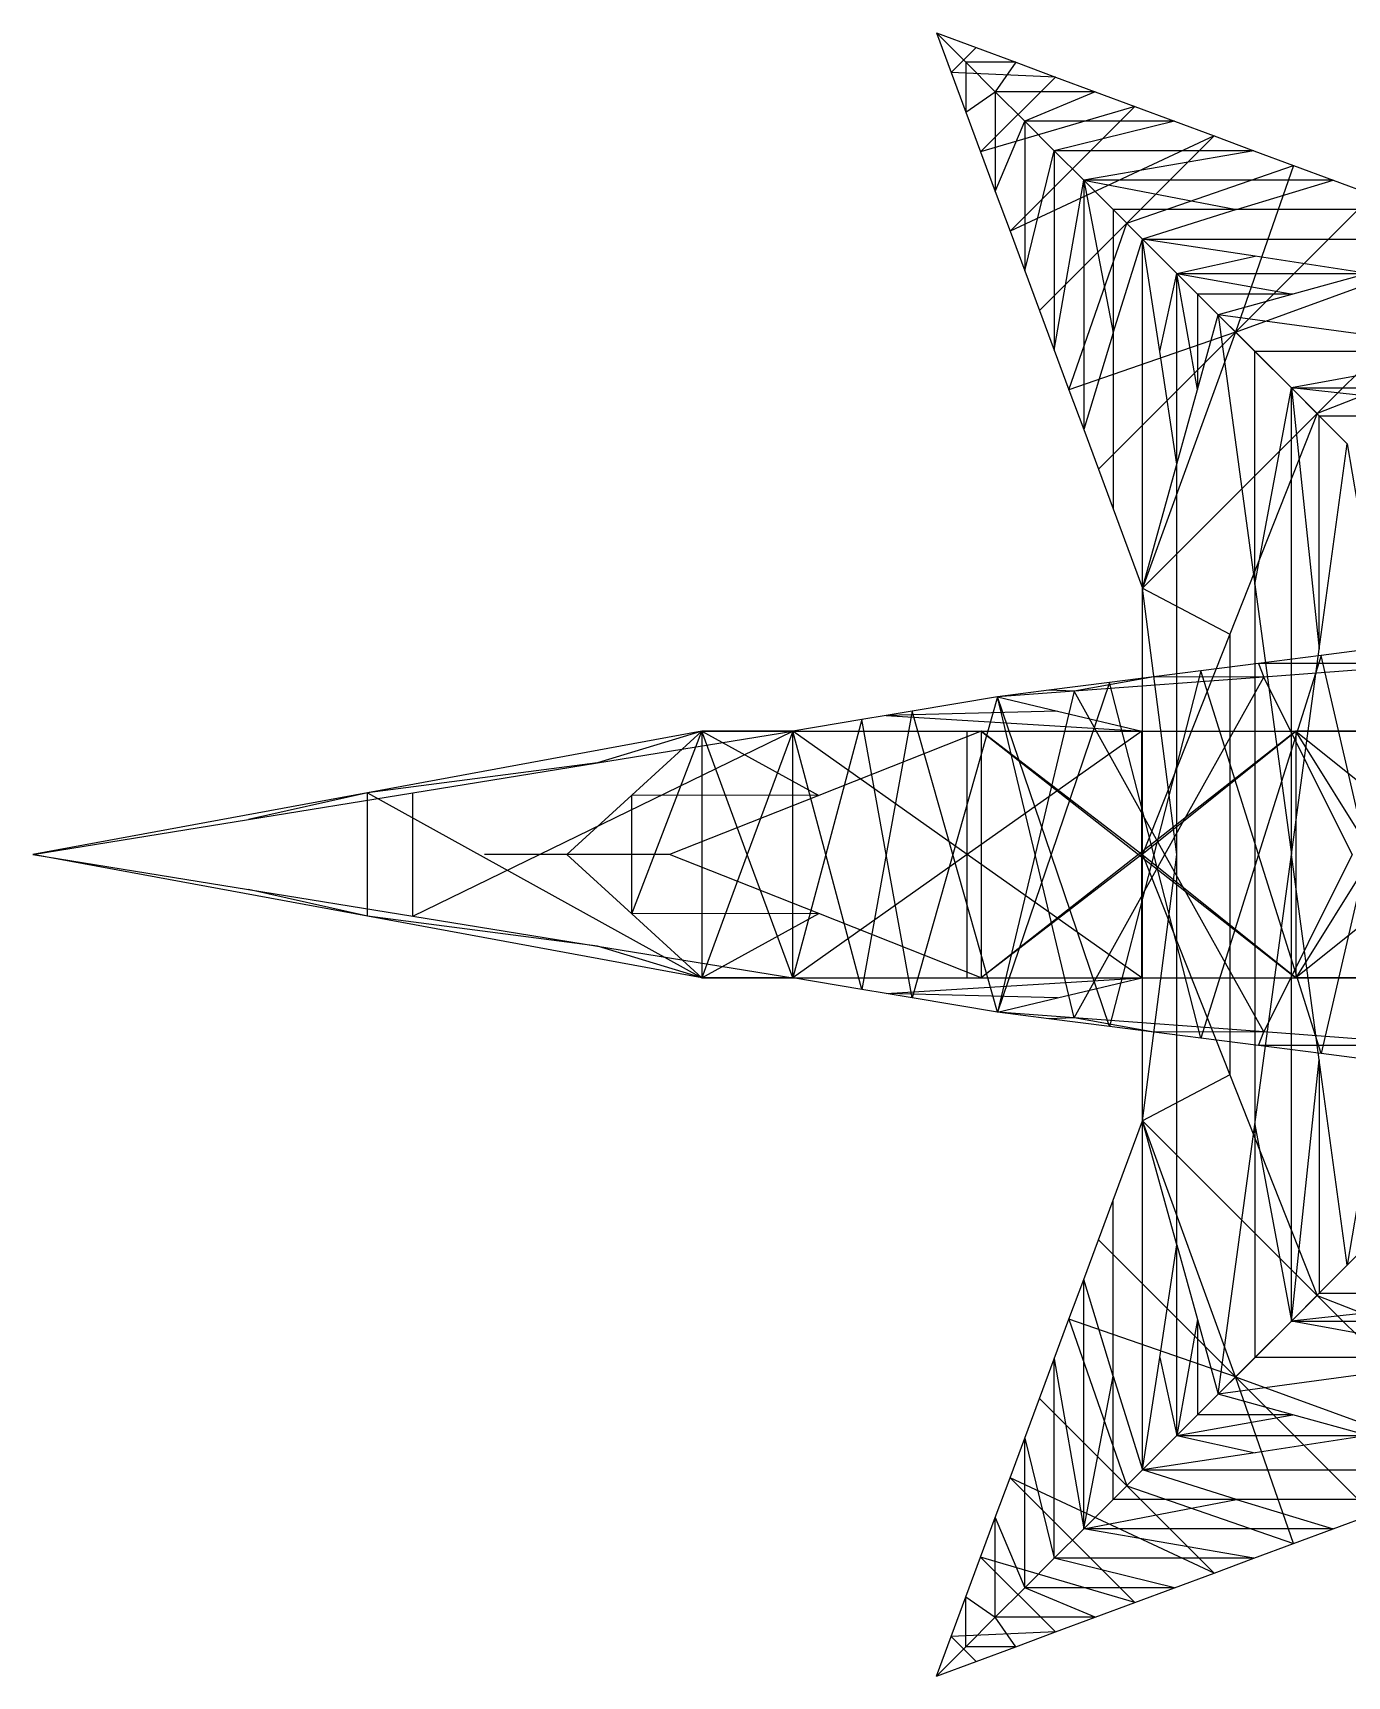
# Model space of a CAD drawing. Header units: millimetres. Extents: x -4.4 to 12.4, y 0 to 8.
# Drawn here: x -4.4 to 2, y 0 to 8 of the extents above; entities that cross this region are included whole.
import ezdxf

# ---------------------------------------------------------------- set-up
doc = ezdxf.new("R2010")
doc.units = ezdxf.units.MM
for name, color, linetype in [('Braço - Diagonais Horizontais', 103, 'Continuous'), ('Braço - Diagonais Verticais', 135, 'Continuous'), ('Braço - Montantes', 121, 'Continuous'), ('Cabeça - Diagonais Horizontais', 12, 'Continuous'), ('Cabeça - Diagonais Verticais', 10, 'Continuous'), ('Cabeça - Montantes', 11, 'Continuous'), ('Extensão - Diagonais Horizontais', 42, 'Continuous'), ('Extensão - Diagonais Verticais', 30, 'Continuous'), ('Extensão - Montantes', 41, 'Continuous'), ('Para Raios - Diagonais verticais', 62, 'Continuous'), ('Para Raios - Montantes', 61, 'Continuous'), ('Pés - Diagonais Verticais', 94, 'Continuous'), ('Pés - Montantes', 110, 'Continuous')]:
    doc.layers.add(name, color=color, linetype=linetype)

msp = doc.modelspace()

# ---------------------------------------------------------------- linework, layer by layer
at = {"layer": 'Braço - Diagonais Horizontais'}
for p, q in [((-2.55, 3.7, 36), (-0.7, 4.6, 36)), ((-2.7709, 3.7, 36.7429), (-2.7709, 4.3, 36.7429)), ((-2.7709, 4.3, 36.7429), (-1.1417, 3.4, 37.4857)), ((-2.55, 3.7, 36), (-2.55, 4.3, 36))]:
    msp.add_line(p, q, dxfattribs=at)
at = {"layer": 'Braço - Diagonais Verticais'}
for p, q in [((-1.1417, 4.6, 37.4857), (-1.65, 4.4459, 36)), ((-1.65, 4.4459, 36), (-2.7709, 4.3, 36.7429)), ((-2.7709, 4.3, 36.7429), (-3.35, 4.1703, 36)), ((-2.7709, 3.7, 36.7429), (-3.35, 3.8297, 36)), ((-1.65, 3.5541, 36), (-2.7709, 3.7, 36.7429)), ((-1.1417, 3.4, 37.4857), (-1.65, 3.5541, 36))]:
    msp.add_line(p, q, dxfattribs=at)
at = {"layer": 'Braço - Montantes'}
for p, q in [((-1.1417, 4.6, 37.4857), (-2.7709, 4.3, 36.7429)), ((-1.65, 4.4459, 36), (-0.7, 4.6, 36)), ((-2.55, 4.3, 36), (-1.65, 4.4459, 36)), ((-2.7709, 4.3, 36.7429), (-4.4, 4, 36)), ((-3.35, 4.1703, 36), (-2.55, 4.3, 36)), ((-4.4, 4, 36), (-3.35, 4.1703, 36)), ((-4.4, 4, 36), (-3.35, 3.8297, 36)), ((-2.7709, 3.7, 36.7429), (-4.4, 4, 36)), ((-3.35, 3.8297, 36), (-2.55, 3.7, 36)), ((-1.1417, 3.4, 37.4857), (-2.7709, 3.7, 36.7429)), ((-2.55, 3.7, 36), (-1.65, 3.5541, 36)), ((-1.65, 3.5541, 36), (-0.7, 3.4, 36))]:
    msp.add_line(p, q, dxfattribs=at)
at = {"layer": 'Cabeça - Diagonais Horizontais'}
for p, q in [((-1.1417, 4.6, 37.4857), (-1.1417, 3.4, 37.4857)), ((0.15, 4, 36), (-0.7, 4.6, 36)), ((1, 4.6, 36), (0.15, 4, 36)), ((0.15, 4, 36), (0.15, 4.6, 36)), ((0.2185, 4.6, 37.2573), (0.2185, 3.4, 37.2573)), ((0.2185, 4.6, 37.2573), (0.9842, 4, 37.1286)), ((1.75, 4.6, 37), (0.9842, 4, 37.1286)), ((1, 4, 36), (1.75, 4.6, 36)), ((1.75, 4.6, 36), (1.75, 3.4, 36)), ((1.75, 4.6, 36), (2.5, 4, 36)), ((2.125, 4, 37), (1.75, 4.6, 37)), ((0.15, 4, 36), (-0.7, 3.4, 36)), ((1, 3.4, 36), (0.15, 4, 36)), ((0.15, 3.4, 36), (0.15, 4, 36)), ((0.9842, 4, 37.1286), (0.2185, 3.4, 37.2573)), ((0.9842, 4, 37.1286), (1.75, 3.4, 37)), ((1.75, 3.4, 36), (1, 4, 36)), ((2.5, 4, 36), (1.75, 3.4, 36)), ((2.125, 4, 37), (1.75, 3.4, 37))]:
    msp.add_line(p, q, dxfattribs=at)
at = {"layer": 'Cabeça - Diagonais Horizontais', "extrusion": (1, 7.68616e-16, -7.58979e-16)}
for p, q in [((-0.7, 3.4, 36), (-0.7, 4.6, 36)), ((1, 4, 36), (1, 4.6, 36)), ((1, 3.4, 36), (1, 4, 36))]:
    msp.add_line(p, q, dxfattribs=at)
at = {"layer": 'Cabeça - Diagonais Verticais'}
for p, q in [((1.8734, 4.9689, 28.6211), (1.5689, 4, 29.3986)), ((2.0977, 4, 28.0485), (1.8734, 4.9689, 28.6211)), ((1.2879, 4.8942, 30.1162), (1.0583, 4, 30.7022)), ((1.5689, 4, 29.3986), (1.2879, 4.8942, 30.1162)), ((2.489, 4.93, 29.3995), (1.5689, 4.9301, 29.3986)), ((1.5689, 4.9301, 29.3986), (1.5936, 4.8637, 30.7255)), ((0.8434, 4.8374, 31.2511), (0.5585, 4, 31.9784)), ((1.0583, 4.8649, 30.7022), (0.6703, 4.7954, 32.093)), ((1.0583, 4, 30.7022), (0.8434, 4.8374, 31.2511)), ((1.5936, 4.8637, 30.7255), (1.0583, 4.8649, 30.7022)), ((1.1129, 4, 31.4374), (1.5936, 4.8637, 30.7255)), ((2.0248, 4, 30.087), (1.5936, 4.8637, 30.7255)), ((0.2974, 4.7677, 32.6451), (0.0798, 4, 33.3771)), ((0.5585, 4, 31.9784), (0.2974, 4.7677, 32.6451)), ((0.4805, 4, 32.3739), (0.2974, 4.7677, 32.6451)), ((0.6703, 4.7954, 32.093), (0.4805, 4, 32.3739)), ((0.6703, 4.7954, 32.093), (0.5478, 4.7997, 32.0058)), ((1.1129, 4, 31.4374), (0.6703, 4.7954, 32.093)), ((-0.3626, 4.6567, 34.8652), (-0.5389, 4, 35.4582)), ((-0.244, 4, 34.4663), (-0.3626, 4.6567, 34.8652)), ((0.59, 4.6979, 34.0425), (-0.244, 4.6767, 34.4663)), ((-0.118, 4.6979, 34.0425), (-0.244, 4, 34.4663)), ((-0.244, 4.6767, 34.4663), (1, 4.6, 36)), ((0.0798, 4, 33.3771), (-0.118, 4.6979, 34.0425)), ((-0.9209, 4, 36.7429), (-1.1417, 4.6, 37.4857)), ((-0.7, 4.6, 36), (-1.1417, 4.6, 37.4857)), ((-0.7, 4.6, 36), (-0.9209, 4, 36.7429)), ((-0.5389, 4, 35.4582), (-0.7, 4.6, 36)), ((1, 4, 36), (0.2185, 4.6, 37.2573)), ((0.4805, 4, 32.3739), (0.2974, 3.2323, 32.6451)), ((0.6703, 3.2046, 32.093), (0.4805, 4, 32.3739)), ((-0.9209, 4, 36.7429), (-1.1417, 3.4, 37.4857)), ((-0.7, 3.4, 36), (-0.9209, 4, 36.7429)), ((-0.5389, 4, 35.4582), (-0.7, 3.4, 36)), ((-0.3626, 3.3433, 34.8652), (-0.5389, 4, 35.4582)), ((-0.244, 4, 34.4663), (-0.3626, 3.3433, 34.8652)), ((-0.118, 3.3021, 34.0425), (-0.244, 4, 34.4663)), ((0.0798, 4, 33.3771), (-0.118, 3.3021, 34.0425)), ((0.2974, 3.2323, 32.6451), (0.0798, 4, 33.3771)), ((1, 4, 36), (0.2185, 3.4, 37.2573)), ((0.5585, 4, 31.9784), (0.2974, 3.2323, 32.6451)), ((0.8434, 3.1626, 31.2511), (0.5585, 4, 31.9784)), ((0.6703, 3.2046, 32.093), (1.1129, 4, 31.4374)), ((1.0583, 4, 30.7022), (0.8434, 3.1626, 31.2511)), ((1.2879, 3.1058, 30.1162), (1.0583, 4, 30.7022)), ((1.5936, 3.1363, 30.7255), (1.1129, 4, 31.4374)), ((1.5689, 4, 29.3986), (1.2879, 3.1058, 30.1162)), ((1.8734, 3.0311, 28.6211), (1.5689, 4, 29.3986)), ((2.0248, 4, 30.087), (1.5936, 3.1363, 30.7255)), ((2.0977, 4, 28.0485), (1.8734, 3.0311, 28.6211)), ((-0.7, 3.4, 36), (-1.1417, 3.4, 37.4857)), ((-0.244, 3.3233, 34.4663), (1, 3.4, 36)), ((0.59, 3.3021, 34.0425), (-0.244, 3.3233, 34.4663)), ((0.6703, 3.2046, 32.093), (0.5478, 3.2003, 32.0058)), ((1.0583, 3.1351, 30.7022), (0.6703, 3.2046, 32.093)), ((1.5936, 3.1363, 30.7255), (1.0583, 3.1351, 30.7022)), ((1.5689, 3.0699, 29.3986), (1.5936, 3.1363, 30.7255)), ((2.489, 3.07, 29.3995), (1.5689, 3.0699, 29.3986))]:
    msp.add_line(p, q, dxfattribs=at)
at = {"layer": 'Cabeça - Diagonais Verticais', "extrusion": (5.46571e-16, 1, -2.22045e-16)}
for p, q in [((-1.1417, 4.6, 37.4857), (0.2185, 4.6, 37.2573)), ((-0.7, 4.6, 36), (0.2185, 4.6, 37.2573)), ((0.2185, 4.6, 37.2573), (1, 4.6, 36)), ((1, 4.6, 36), (1.75, 4.6, 37)), ((2.5, 4.6, 36), (1.75, 4.6, 37))]:
    msp.add_line(p, q, dxfattribs=at)
at = {"layer": 'Cabeça - Diagonais Verticais', "extrusion": (5.46571e-16, -1, -2.22045e-16)}
for p, q in [((-1.1417, 3.4, 37.4857), (0.2185, 3.4, 37.2573)), ((-0.7, 3.4, 36), (0.2185, 3.4, 37.2573)), ((0.2185, 3.4, 37.2573), (1, 3.4, 36)), ((1, 3.4, 36), (1.75, 3.4, 37)), ((2.5, 3.4, 36), (1.75, 3.4, 37))]:
    msp.add_line(p, q, dxfattribs=at)
at = {"layer": 'Cabeça - Montantes'}
for p, q in [((1.8734, 4.9689, 28.6211), (1.5689, 4.9301, 29.3986)), ((2.0977, 4.9976, 28.0485), (1.8734, 4.9689, 28.6211)), ((1.2879, 4.8942, 30.1162), (1.0583, 4.8649, 30.7022)), ((1.5689, 4.9301, 29.3986), (1.2879, 4.8942, 30.1162)), ((2.489, 4.93, 29.3995), (1.5936, 4.8637, 30.7255)), ((0.8434, 4.8374, 31.2511), (0.5478, 4.7997, 32.0058)), ((1.5936, 4.8637, 30.7255), (0.6703, 4.7954, 32.093)), ((1.0583, 4.8649, 30.7022), (0.8434, 4.8374, 31.2511)), ((0.2974, 4.7677, 32.6451), (-0.118, 4.6979, 34.0425)), ((0.5478, 4.7997, 32.0058), (0.2974, 4.7677, 32.6451)), ((0.6703, 4.7954, 32.093), (0.2974, 4.7677, 32.6451)), ((0.2974, 4.7677, 32.6451), (0.59, 4.6979, 34.0425)), ((-0.3626, 4.6567, 34.8652), (-0.7, 4.6, 36)), ((-0.244, 4.6767, 34.4663), (-0.3626, 4.6567, 34.8652)), ((-0.118, 4.6979, 34.0425), (-0.244, 4.6767, 34.4663)), ((0.59, 4.6979, 34.0425), (1, 4.6, 36)), ((-0.7, 4.6, 36), (0.15, 4.6, 36)), ((0.15, 4.6, 36), (1, 4.6, 36)), ((1, 4.6, 36), (1.75, 4.6, 36)), ((1.75, 4.6, 36), (2.5, 4.6, 36)), ((-0.3626, 3.3433, 34.8652), (-0.7, 3.4, 36)), ((-0.7, 3.4, 36), (0.15, 3.4, 36)), ((0.15, 3.4, 36), (1, 3.4, 36)), ((0.59, 3.3021, 34.0425), (1, 3.4, 36)), ((1, 3.4, 36), (1.75, 3.4, 36)), ((1.75, 3.4, 36), (2.5, 3.4, 36)), ((-0.244, 3.3233, 34.4663), (-0.3626, 3.3433, 34.8652)), ((-0.118, 3.3021, 34.0425), (-0.244, 3.3233, 34.4663)), ((0.2974, 3.2323, 32.6451), (-0.118, 3.3021, 34.0425)), ((0.2974, 3.2323, 32.6451), (0.59, 3.3021, 34.0425)), ((0.6703, 3.2046, 32.093), (0.2974, 3.2323, 32.6451)), ((0.5478, 3.2003, 32.0058), (0.2974, 3.2323, 32.6451)), ((0.8434, 3.1626, 31.2511), (0.5478, 3.2003, 32.0058)), ((1.5936, 3.1363, 30.7255), (0.6703, 3.2046, 32.093)), ((1.0583, 3.1351, 30.7022), (0.8434, 3.1626, 31.2511)), ((1.2879, 3.1058, 30.1162), (1.0583, 3.1351, 30.7022)), ((2.489, 3.07, 29.3995), (1.5936, 3.1363, 30.7255)), ((1.5689, 3.0699, 29.3986), (1.2879, 3.1058, 30.1162)), ((1.8734, 3.0311, 28.6211), (1.5689, 3.0699, 29.3986)), ((2.0977, 3.0024, 28.0485), (1.8734, 3.0311, 28.6211))]:
    msp.add_line(p, q, dxfattribs=at)
at = {"layer": 'Cabeça - Montantes', "extrusion": (5.46571e-16, 1, -2.22045e-16)}
for p, q in [((0.2185, 4.6, 37.2573), (1.75, 4.6, 37)), ((1.75, 4.6, 37), (2.5, 4.6, 37))]:
    msp.add_line(p, q, dxfattribs=at)
at = {"layer": 'Cabeça - Montantes', "extrusion": (5.46571e-16, -1, -2.22045e-16)}
msp.add_line((0.2185, 3.4, 37.2573), (1.75, 3.4, 37), dxfattribs=at)
at = {"layer": 'Cabeça - Montantes', "extrusion": (-1.50568e-13, -1, -2.22045e-16)}
msp.add_line((2.5, 3.4, 37), (1.75, 3.4, 37), dxfattribs=at)
at = {"layer": 'Extensão - Diagonais Horizontais'}
for p, q in [((1.8538, 6.1462, 9), (1.0038, 6.9962, 9)), ((2.7038, 6.9962, 9), (1.8538, 6.1462, 9)), ((2.9269, 6.5712, 9), (1.8538, 6.1462, 9)), ((1.8538, 6.1462, 9), (1.0038, 5.2962, 9)), ((1.8538, 6.1462, 9), (1.4288, 5.0731, 9)), ((1.0038, 5.2962, 9), (1.4288, 5.0731, 9)), ((1.4288, 5.0731, 9), (1.0038, 4, 9)), ((1.4288, 5.0731, 9), (1.4288, 2.9269, 9)), ((1.0038, 4, 9), (1.4288, 2.9269, 9)), ((1.4288, 2.9269, 9), (1.0038, 2.7038, 9)), ((1.4288, 2.9269, 9), (1.8538, 1.8538, 9)), ((1.0038, 2.7038, 9), (1.8538, 1.8538, 9)), ((1.0038, 1.0038, 9), (1.8538, 1.8538, 9)), ((1.8538, 1.8538, 9), (2.7038, 1.0038, 9)), ((1.8538, 1.8538, 9), (2.9269, 1.4288, 9))]:
    msp.add_line(p, q, dxfattribs=at)
at = {"layer": 'Extensão - Diagonais Verticais'}
for p, q in [((1.5519, 6.9125, 9.75), (1.0038, 6.9962, 9)), ((1.0875, 6.4481, 9.75), (1.0038, 6.9962, 9)), ((1.1712, 6.8288, 10.5), (1.5519, 6.9125, 9.75)), ((2.1, 6.8288, 10.5), (1.5519, 6.9125, 9.75)), ((1.0875, 6.4481, 9.75), (1.1712, 6.8288, 10.5)), ((1.1712, 6.8288, 10.5), (1.7363, 6.7281, 11.4034)), ((1.2719, 6.2637, 11.4034), (1.1712, 6.8288, 10.5)), ((2.1, 6.8288, 10.5), (1.7363, 6.7281, 11.4034)), ((1.7363, 6.7281, 11.4034), (1.2719, 6.7281, 11.4034)), ((1.2719, 6.7281, 11.4034), (1.2719, 6.2637, 11.4034)), ((1.7363, 6.7281, 11.4034), (1.3727, 6.6273, 12.3067)), ((1.2719, 6.2637, 11.4034), (1.3727, 6.6273, 12.3067)), ((2.6863, 6.4492, 13.9034), (1.3727, 6.6273, 12.3067)), ((1.3727, 6.6273, 12.3067), (1.5508, 5.3137, 13.9034)), ((1.1712, 5.9, 10.5), (1.0875, 6.4481, 9.75)), ((2.6863, 6.4492, 13.9034), (1.5508, 6.4492, 13.9034)), ((1.5508, 5.3137, 13.9034), (1.5508, 6.4492, 13.9034)), ((2.6863, 6.4492, 13.9034), (1.7288, 6.2712, 15.5)), ((1.1712, 5.9, 10.5), (1.2719, 6.2637, 11.4034)), ((1.5508, 5.3137, 13.9034), (1.7288, 6.2712, 15.5)), ((3, 6.1356, 16.7154), (1.7288, 6.2712, 15.5)), ((1.7288, 6.2712, 15.5), (1.8644, 5, 16.7154)), ((1.8644, 6.1356, 16.7154), (3, 6.1356, 16.7154)), ((1.8644, 5, 16.7154), (1.8644, 6.1356, 16.7154)), ((1.8644, 5, 16.7154), (2, 6, 17.9308)), ((2, 6, 17.9308), (2.1711, 5, 19.4654)), ((1.0038, 5.2962, 9), (1.1712, 5.9, 10.5)), ((1.1712, 4, 10.5), (1.0038, 5.2962, 9)), ((1.5508, 5.3137, 13.9034), (1.7288, 4, 15.5)), ((1.5508, 5.3137, 13.9034), (1.5508, 2.6863, 13.9034)), ((1.7288, 4, 15.5), (1.8644, 5, 16.7154)), ((1.0038, 2.7038, 9), (1.1712, 4, 10.5)), ((1.5508, 2.6863, 13.9034), (1.7288, 4, 15.5)), ((1.8644, 3, 16.7154), (1.7288, 4, 15.5)), ((1.7288, 1.7288, 15.5), (1.8644, 3, 16.7154)), ((2, 2, 17.9308), (1.8644, 3, 16.7154)), ((1.8644, 3, 16.7154), (1.8644, 1.8644, 16.7154)), ((2.1711, 3, 19.4654), (2, 2, 17.9308)), ((1.1712, 2.1, 10.5), (1.0038, 2.7038, 9)), ((1.3727, 1.3727, 12.3067), (1.5508, 2.6863, 13.9034)), ((1.5508, 2.6863, 13.9034), (1.5508, 1.5508, 13.9034)), ((1.5508, 2.6863, 13.9034), (1.7288, 1.7288, 15.5)), ((1.0875, 1.5519, 9.75), (1.1712, 2.1, 10.5)), ((1.1712, 2.1, 10.5), (1.2719, 1.7363, 11.4034)), ((3, 1.8644, 16.7154), (1.7288, 1.7288, 15.5)), ((1.8644, 1.8644, 16.7154), (3, 1.8644, 16.7154)), ((1.2719, 1.7363, 11.4034), (1.1712, 1.1712, 10.5)), ((1.2719, 1.7363, 11.4034), (1.2719, 1.2719, 11.4034)), ((1.2719, 1.7363, 11.4034), (1.3727, 1.3727, 12.3067)), ((2.6863, 1.5508, 13.9034), (1.7288, 1.7288, 15.5)), ((1.0038, 1.0038, 9), (1.0875, 1.5519, 9.75)), ((1.0875, 1.5519, 9.75), (1.1712, 1.1712, 10.5)), ((2.6863, 1.5508, 13.9034), (1.3727, 1.3727, 12.3067)), ((2.6863, 1.5508, 13.9034), (1.5508, 1.5508, 13.9034)), ((1.7363, 1.2719, 11.4034), (1.3727, 1.3727, 12.3067)), ((1.1712, 1.1712, 10.5), (1.7363, 1.2719, 11.4034)), ((1.7363, 1.2719, 11.4034), (1.2719, 1.2719, 11.4034)), ((2.1, 1.1712, 10.5), (1.7363, 1.2719, 11.4034)), ((1.1712, 1.1712, 10.5), (1.5519, 1.0875, 9.75)), ((2.1, 1.1712, 10.5), (1.5519, 1.0875, 9.75)), ((1.5519, 1.0875, 9.75), (1.0038, 1.0038, 9))]:
    msp.add_line(p, q, dxfattribs=at)
at = {"layer": 'Extensão - Diagonais Verticais', "extrusion": (5.46571e-16, -1, -2.22045e-16)}
msp.add_line((1.1712, 6.8288, 10.5), (2.1, 6.8288, 10.5), dxfattribs=at)
at = {"layer": 'Extensão - Diagonais Verticais', "extrusion": (-1, 7.68616e-16, -7.58979e-16)}
for p, q in [((1.1712, 5.9, 10.5), (1.1712, 6.8288, 10.5)), ((1.1712, 4, 10.5), (1.1712, 5.9, 10.5)), ((1.1712, 2.1, 10.5), (1.1712, 4, 10.5)), ((1.1712, 1.1712, 10.5), (1.1712, 2.1, 10.5))]:
    msp.add_line(p, q, dxfattribs=at)
at = {"layer": 'Extensão - Diagonais Verticais', "extrusion": (5.46571e-16, 1, -2.22045e-16)}
msp.add_line((1.1712, 1.1712, 10.5), (2.1, 1.1712, 10.5), dxfattribs=at)
at = {"layer": 'Extensão - Montantes', "extrusion": (5.46571e-16, -1, -2.22045e-16)}
for p, q in [((1.0038, 6.9962, 9), (2.7038, 6.9962, 9)), ((1.7288, 6.2712, 15.5), (4, 6.2712, 15.5))]:
    msp.add_line(p, q, dxfattribs=at)
at = {"layer": 'Extensão - Montantes'}
for p, q in [((1.1712, 6.8288, 10.5), (1.0038, 6.9962, 9)), ((1.2719, 6.7281, 11.4034), (1.1712, 6.8288, 10.5)), ((1.3727, 6.6273, 12.3067), (1.2719, 6.7281, 11.4034)), ((1.5508, 6.4492, 13.9034), (1.3727, 6.6273, 12.3067)), ((1.7288, 6.2712, 15.5), (1.5508, 6.4492, 13.9034)), ((1.8644, 6.1356, 16.7154), (1.7288, 6.2712, 15.5)), ((2, 6, 17.9308), (1.8644, 6.1356, 16.7154)), ((2.1711, 2.1711, 19.4654), (2, 2, 17.9308)), ((2, 2, 17.9308), (1.8644, 1.8644, 16.7154)), ((1.8644, 1.8644, 16.7154), (1.7288, 1.7288, 15.5)), ((1.7288, 1.7288, 15.5), (1.5508, 1.5508, 13.9034)), ((1.5508, 1.5508, 13.9034), (1.3727, 1.3727, 12.3067)), ((1.3727, 1.3727, 12.3067), (1.2719, 1.2719, 11.4034)), ((1.2719, 1.2719, 11.4034), (1.1712, 1.1712, 10.5)), ((1.1712, 1.1712, 10.5), (1.0038, 1.0038, 9))]:
    msp.add_line(p, q, dxfattribs=at)
at = {"layer": 'Extensão - Montantes', "extrusion": (-1, 7.68616e-16, -7.58979e-16)}
for p, q in [((1.0038, 5.2962, 9), (1.0038, 6.9962, 9)), ((1.7288, 4, 15.5), (1.7288, 6.2712, 15.5)), ((1.0038, 4, 9), (1.0038, 5.2962, 9)), ((1.0038, 2.7038, 9), (1.0038, 4, 9)), ((1.7288, 1.7288, 15.5), (1.7288, 4, 15.5)), ((1.0038, 1.0038, 9), (1.0038, 2.7038, 9))]:
    msp.add_line(p, q, dxfattribs=at)
at = {"layer": 'Extensão - Montantes', "extrusion": (5.46571e-16, 1, -2.22045e-16)}
for p, q in [((1.7288, 1.7288, 15.5), (4, 1.7288, 15.5)), ((1.0038, 1.0038, 9), (2.7038, 1.0038, 9))]:
    msp.add_line(p, q, dxfattribs=at)
at = {"layer": 'Para Raios - Diagonais verticais'}
for p, q in [((-1.4837, 3.7117, 38.636), (-1.1417, 4.6, 37.4857)), ((-1.1417, 4.6, 37.4857), (-0.5734, 4.2871, 38.5312)), ((-1.4837, 3.7117, 38.636), (-1.4837, 4.2883, 38.636)), ((-0.5734, 4.2871, 38.5312), (-1.4837, 4.2883, 38.636)), ((-0.5734, 3.7129, 38.5312), (-1.4837, 3.7117, 38.636)), ((-1.1417, 3.4, 37.4857), (-0.5734, 3.7129, 38.5312))]:
    msp.add_line(p, q, dxfattribs=at)
at = {"layer": 'Para Raios - Montantes'}
for p, q in [((-1.1417, 4.6, 37.4857), (-1.4837, 4.2883, 38.636)), ((0.2185, 4.6, 37.2573), (-0.5734, 4.2871, 38.5312)), ((-1.4837, 4.2883, 38.636), (-1.8, 4, 39.7)), ((-0.5734, 4.2871, 38.5312), (-1.3, 4, 39.7)), ((-1.8, 4, 39.7), (-2.2, 4, 39.7)), ((-1.4837, 3.7117, 38.636), (-1.8, 4, 39.7)), ((-1.3, 4, 39.7), (-1.8, 4, 39.7)), ((-0.5734, 3.7129, 38.5312), (-1.3, 4, 39.7)), ((-1.1417, 3.4, 37.4857), (-1.4837, 3.7117, 38.636)), ((0.2185, 3.4, 37.2573), (-0.5734, 3.7129, 38.5312))]:
    msp.add_line(p, q, dxfattribs=at)
at = {"layer": 'Pés - Diagonais Verticais'}
for p, q in [((0.1931, 7.9283, 0.6429), (0.0717, 7.8069, 0.6429)), ((0.3863, 7.8566, 1.2857), (0.2868, 7.7132, 2.5714)), ((0.5794, 7.7849, 1.9286), (0.0717, 7.8069, 0.6429)), ((0.2151, 7.4206, 1.9286), (0.5794, 7.7849, 1.9286)), ((0.1434, 7.6137, 1.2857), (0.2868, 7.7132, 2.5714)), ((0.7725, 7.7132, 2.5714), (0.4302, 7.5698, 3.8571)), ((0.9657, 7.6415, 3.2143), (0.2151, 7.4206, 1.9286)), ((0.9657, 7.6415, 3.2143), (0.3585, 7.0343, 3.2143)), ((0.2868, 7.2275, 2.5714), (0.4302, 7.5698, 3.8571)), ((1.1588, 7.5698, 3.8571), (0.5736, 7.4264, 5.1429)), ((1.3519, 7.4981, 4.5), (0.3585, 7.0343, 3.2143)), ((0.9269, 7.0731, 4.5), (1.3519, 7.4981, 4.5)), ((0.4302, 6.8412, 3.8571), (0.5736, 7.4264, 5.1429)), ((1.5451, 7.4264, 5.1429), (0.717, 7.283, 6.4286)), ((0.5736, 6.4549, 5.1429), (0.717, 7.283, 6.4286)), ((0.717, 7.283, 6.4286), (1.4604, 7.1396, 7.7143)), ((0.717, 7.283, 6.4286), (0.8604, 6.5396, 7.7143)), ((0.9269, 7.0731, 4.5), (1.7382, 7.3547, 5.7857)), ((1.7382, 7.3547, 5.7857), (1.4566, 6.5434, 7.0714)), ((1.4604, 7.1396, 7.7143), (1.9313, 7.283, 6.4286)), ((1.4566, 6.5434, 7.0714), (2.1245, 7.2113, 7.0714)), ((1.4604, 7.1396, 7.7143), (1.0038, 6.9962, 9)), ((0.5019, 6.6481, 4.5), (0.9269, 7.0731, 4.5)), ((0.6453, 6.2618, 5.7857), (0.9269, 7.0731, 4.5)), ((0.8604, 6.5396, 7.7143), (1.0038, 6.9962, 9)), ((1.4566, 6.5434, 7.0714), (2.7038, 6.9962, 9)), ((1.4566, 6.5434, 7.0714), (0.6453, 6.2618, 5.7857)), ((0.8604, 6.5396, 7.7143), (0.717, 6.0687, 6.4286)), ((0.7887, 5.8755, 7.0714), (1.4566, 6.5434, 7.0714)), ((1.4566, 6.5434, 7.0714), (1.0038, 5.2962, 9)), ((1.4566, 1.4566, 7.0714), (1.0038, 2.7038, 9)), ((0.7887, 2.1245, 7.0714), (1.4566, 1.4566, 7.0714)), ((0.8604, 1.4604, 7.7143), (0.717, 1.9313, 6.4286)), ((1.4566, 1.4566, 7.0714), (0.6453, 1.7382, 5.7857)), ((0.6453, 1.7382, 5.7857), (0.9269, 0.9269, 4.5)), ((0.5736, 1.5451, 5.1429), (0.717, 0.717, 6.4286)), ((0.717, 0.717, 6.4286), (0.8604, 1.4604, 7.7143)), ((0.8604, 1.4604, 7.7143), (1.0038, 1.0038, 9)), ((1.4566, 1.4566, 7.0714), (2.1245, 0.7887, 7.0714)), ((1.4566, 1.4566, 7.0714), (2.7038, 1.0038, 9)), ((1.7382, 0.6453, 5.7857), (1.4566, 1.4566, 7.0714)), ((0.5019, 1.3519, 4.5), (0.9269, 0.9269, 4.5)), ((0.4302, 1.1588, 3.8571), (0.5736, 0.5736, 5.1429)), ((0.9657, 0.3585, 3.2143), (0.3585, 0.9657, 3.2143)), ((1.3519, 0.5019, 4.5), (0.3585, 0.9657, 3.2143)), ((1.4604, 0.8604, 7.7143), (1.0038, 1.0038, 9)), ((0.9269, 0.9269, 4.5), (1.3519, 0.5019, 4.5)), ((0.9269, 0.9269, 4.5), (1.7382, 0.6453, 5.7857)), ((0.717, 0.717, 6.4286), (1.4604, 0.8604, 7.7143)), ((1.4604, 0.8604, 7.7143), (1.9313, 0.717, 6.4286)), ((0.2868, 0.7725, 2.5714), (0.4302, 0.4302, 3.8571)), ((1.5451, 0.5736, 5.1429), (0.717, 0.717, 6.4286)), ((0.2151, 0.5794, 1.9286), (0.5794, 0.2151, 1.9286)), ((0.9657, 0.3585, 3.2143), (0.2151, 0.5794, 1.9286)), ((1.1588, 0.4302, 3.8571), (0.5736, 0.5736, 5.1429)), ((0.7725, 0.2868, 2.5714), (0.4302, 0.4302, 3.8571)), ((0.1434, 0.3863, 1.2857), (0.2868, 0.2868, 2.5714)), ((0.3863, 0.1434, 1.2857), (0.2868, 0.2868, 2.5714)), ((0.5794, 0.2151, 1.9286), (0.0717, 0.1931, 0.6429)), ((0.1931, 0.0717, 0.6429), (0.0717, 0.1931, 0.6429))]:
    msp.add_line(p, q, dxfattribs=at)
at = {"layer": 'Pés - Diagonais Verticais', "extrusion": (2.71226e-13, 1, -2.22045e-16)}
for p, q in [((0.3863, 7.8566, 1.2857), (0.1434, 7.8566, 1.2857)), ((0.7725, 7.7132, 2.5714), (0.2868, 7.7132, 2.5714)), ((1.1588, 7.5698, 3.8571), (0.4302, 7.5698, 3.8571)), ((1.5451, 7.4264, 5.1429), (0.5736, 7.4264, 5.1429)), ((1.9313, 7.283, 6.4286), (0.717, 7.283, 6.4286)), ((1.4604, 7.1396, 7.7143), (0.8604, 7.1396, 7.7143)), ((2.3176, 7.1396, 7.7143), (1.4604, 7.1396, 7.7143))]:
    msp.add_line(p, q, dxfattribs=at)
at = {"layer": 'Pés - Diagonais Verticais', "extrusion": (-1, 2.71004e-13, -7.58979e-16)}
for p, q in [((0.1434, 7.8566, 1.2857), (0.1434, 7.6137, 1.2857)), ((0.2868, 7.7132, 2.5714), (0.2868, 7.2275, 2.5714)), ((0.4302, 7.5698, 3.8571), (0.4302, 6.8412, 3.8571)), ((0.5736, 7.4264, 5.1429), (0.5736, 6.4549, 5.1429)), ((0.717, 7.283, 6.4286), (0.717, 6.0687, 6.4286)), ((0.8604, 7.1396, 7.7143), (0.8604, 6.5396, 7.7143)), ((0.8604, 6.5396, 7.7143), (0.8604, 5.6824, 7.7143))]:
    msp.add_line(p, q, dxfattribs=at)
at = {"layer": 'Pés - Diagonais Verticais', "extrusion": (-1, 3.32117e-15, -7.58979e-16)}
for p, q in [((0.8604, 1.4604, 7.7143), (0.8604, 2.3176, 7.7143)), ((0.717, 0.717, 6.4286), (0.717, 1.9313, 6.4286)), ((0.5736, 0.5736, 5.1429), (0.5736, 1.5451, 5.1429)), ((0.8604, 0.8604, 7.7143), (0.8604, 1.4604, 7.7143)), ((0.4302, 0.4302, 3.8571), (0.4302, 1.1588, 3.8571)), ((0.2868, 0.2868, 2.5714), (0.2868, 0.7725, 2.5714)), ((0.1434, 0.1434, 1.2857), (0.1434, 0.3863, 1.2857))]:
    msp.add_line(p, q, dxfattribs=at)
at = {"layer": 'Pés - Diagonais Verticais', "extrusion": (-3.09913e-15, -1, -2.22045e-16)}
for p, q in [((1.4604, 0.8604, 7.7143), (0.8604, 0.8604, 7.7143)), ((2.3176, 0.8604, 7.7143), (1.4604, 0.8604, 7.7143)), ((1.9313, 0.717, 6.4286), (0.717, 0.717, 6.4286)), ((1.5451, 0.5736, 5.1429), (0.5736, 0.5736, 5.1429)), ((1.1588, 0.4302, 3.8571), (0.4302, 0.4302, 3.8571)), ((0.7725, 0.2868, 2.5714), (0.2868, 0.2868, 2.5714)), ((0.3863, 0.1434, 1.2857), (0.1434, 0.1434, 1.2857))]:
    msp.add_line(p, q, dxfattribs=at)
at = {"layer": 'Pés - Montantes'}
for p, q in [((0.1434, 7.8566, 1.2857), (0, 8)), ((0, 8), (0.1931, 7.9283, 0.6429)), ((0, 8), (0.0717, 7.8069, 0.6429)), ((0.1931, 7.9283, 0.6429), (0.3863, 7.8566, 1.2857)), ((0.2868, 7.7132, 2.5714), (0.1434, 7.8566, 1.2857)), ((0.3863, 7.8566, 1.2857), (0.5794, 7.7849, 1.9286)), ((0.0717, 7.8069, 0.6429), (0.1434, 7.6137, 1.2857)), ((0.5794, 7.7849, 1.9286), (0.7725, 7.7132, 2.5714)), ((0.4302, 7.5698, 3.8571), (0.2868, 7.7132, 2.5714)), ((0.7725, 7.7132, 2.5714), (0.9657, 7.6415, 3.2143)), ((0.1434, 7.6137, 1.2857), (0.2151, 7.4206, 1.9286)), ((0.9657, 7.6415, 3.2143), (1.1588, 7.5698, 3.8571)), ((0.5736, 7.4264, 5.1429), (0.4302, 7.5698, 3.8571)), ((1.1588, 7.5698, 3.8571), (1.3519, 7.4981, 4.5)), ((1.3519, 7.4981, 4.5), (1.5451, 7.4264, 5.1429)), ((0.2151, 7.4206, 1.9286), (0.2868, 7.2275, 2.5714)), ((0.717, 7.283, 6.4286), (0.5736, 7.4264, 5.1429)), ((1.5451, 7.4264, 5.1429), (1.7382, 7.3547, 5.7857)), ((0.8604, 7.1396, 7.7143), (0.717, 7.283, 6.4286)), ((1.7382, 7.3547, 5.7857), (1.9313, 7.283, 6.4286)), ((1.9313, 7.283, 6.4286), (2.1245, 7.2113, 7.0714)), ((0.2868, 7.2275, 2.5714), (0.3585, 7.0343, 3.2143)), ((1.0038, 6.9962, 9), (0.8604, 7.1396, 7.7143)), ((0.3585, 7.0343, 3.2143), (0.4302, 6.8412, 3.8571)), ((0.4302, 6.8412, 3.8571), (0.5019, 6.6481, 4.5)), ((0.5019, 6.6481, 4.5), (0.5736, 6.4549, 5.1429)), ((0.5736, 6.4549, 5.1429), (0.6453, 6.2618, 5.7857)), ((0.6453, 6.2618, 5.7857), (0.717, 6.0687, 6.4286)), ((0.717, 6.0687, 6.4286), (0.7887, 5.8755, 7.0714)), ((0.7887, 5.8755, 7.0714), (0.8604, 5.6824, 7.7143)), ((0.8604, 5.6824, 7.7143), (1.0038, 5.2962, 9)), ((0.8604, 2.3176, 7.7143), (1.0038, 2.7038, 9)), ((0.7887, 2.1245, 7.0714), (0.8604, 2.3176, 7.7143)), ((0.717, 1.9313, 6.4286), (0.7887, 2.1245, 7.0714)), ((0.6453, 1.7382, 5.7857), (0.717, 1.9313, 6.4286)), ((0.5736, 1.5451, 5.1429), (0.6453, 1.7382, 5.7857)), ((0.5019, 1.3519, 4.5), (0.5736, 1.5451, 5.1429)), ((0.4302, 1.1588, 3.8571), (0.5019, 1.3519, 4.5)), ((0.3585, 0.9657, 3.2143), (0.4302, 1.1588, 3.8571)), ((0.2868, 0.7725, 2.5714), (0.3585, 0.9657, 3.2143)), ((1.0038, 1.0038, 9), (0.8604, 0.8604, 7.7143)), ((0.8604, 0.8604, 7.7143), (0.717, 0.717, 6.4286)), ((0.2151, 0.5794, 1.9286), (0.2868, 0.7725, 2.5714)), ((1.9313, 0.717, 6.4286), (2.1245, 0.7887, 7.0714)), ((0.717, 0.717, 6.4286), (0.5736, 0.5736, 5.1429)), ((1.5451, 0.5736, 5.1429), (1.7382, 0.6453, 5.7857)), ((1.7382, 0.6453, 5.7857), (1.9313, 0.717, 6.4286)), ((0.1434, 0.3863, 1.2857), (0.2151, 0.5794, 1.9286)), ((0.5736, 0.5736, 5.1429), (0.4302, 0.4302, 3.8571)), ((1.3519, 0.5019, 4.5), (1.5451, 0.5736, 5.1429)), ((1.1588, 0.4302, 3.8571), (1.3519, 0.5019, 4.5)), ((0.4302, 0.4302, 3.8571), (0.2868, 0.2868, 2.5714)), ((0.9657, 0.3585, 3.2143), (1.1588, 0.4302, 3.8571)), ((0.0717, 0.1931, 0.6429), (0.1434, 0.3863, 1.2857)), ((0.7725, 0.2868, 2.5714), (0.9657, 0.3585, 3.2143)), ((0.2868, 0.2868, 2.5714), (0.1434, 0.1434, 1.2857)), ((0.5794, 0.2151, 1.9286), (0.7725, 0.2868, 2.5714)), ((0, 0), (0.0717, 0.1931, 0.6429)), ((0.3863, 0.1434, 1.2857), (0.5794, 0.2151, 1.9286)), ((0.1434, 0.1434, 1.2857), (0, 0)), ((0.1931, 0.0717, 0.6429), (0.3863, 0.1434, 1.2857)), ((0, 0), (0.1931, 0.0717, 0.6429))]:
    msp.add_line(p, q, dxfattribs=at)

doc.saveas('drawing.dxf')
